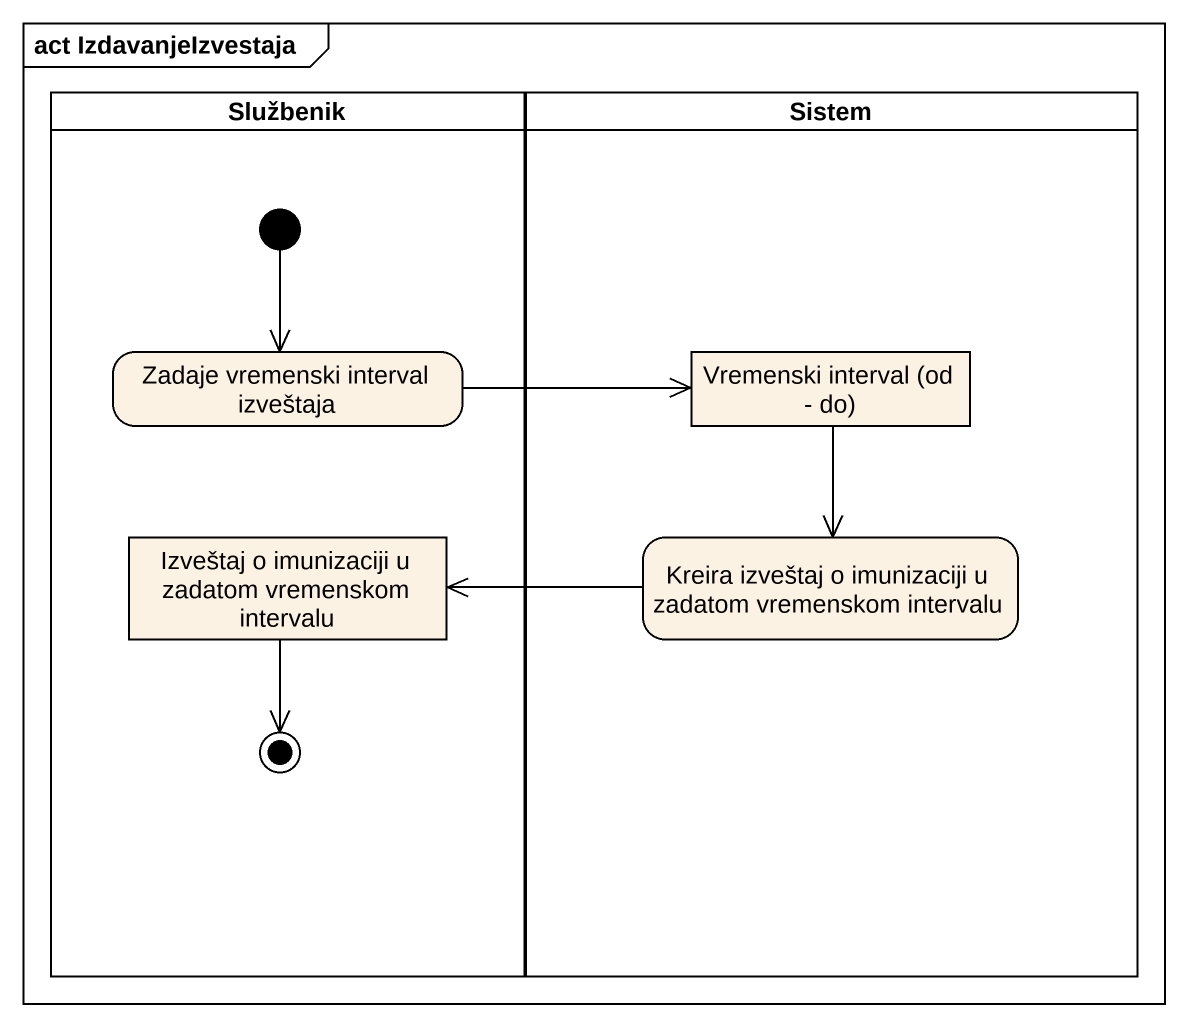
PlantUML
@startuml
mainframe act IzdavanjeIzvestaja
hide empty description
state Službenik <<partition>> {
  state "Zadaje vremenski interval izveštaja" as Zadaje_vremenski_interval
  state "Izveštaj o imunizaciji u zadatom vremenskom intervalu" as Izveštaj_o_imunizaciji_u <<object>>
  [*] --> Zadaje_vremenski_interval
  Izveštaj_o_imunizaciji_u --> [*]
}
state Sistem <<partition>> {
  state "Vremenski interval (od - do)" as Vremenski_interval_od_do <<object>>
  state "Kreira izveštaj o imunizaciji u zadatom vremenskom intervalu" as Kreira_izveštaj_o
}
Zadaje_vremenski_interval -right-> Vremenski_interval_od_do
Vremenski_interval_od_do --> Kreira_izveštaj_o
Kreira_izveštaj_o -left-> Izveštaj_o_imunizaciji_u
@enduml
